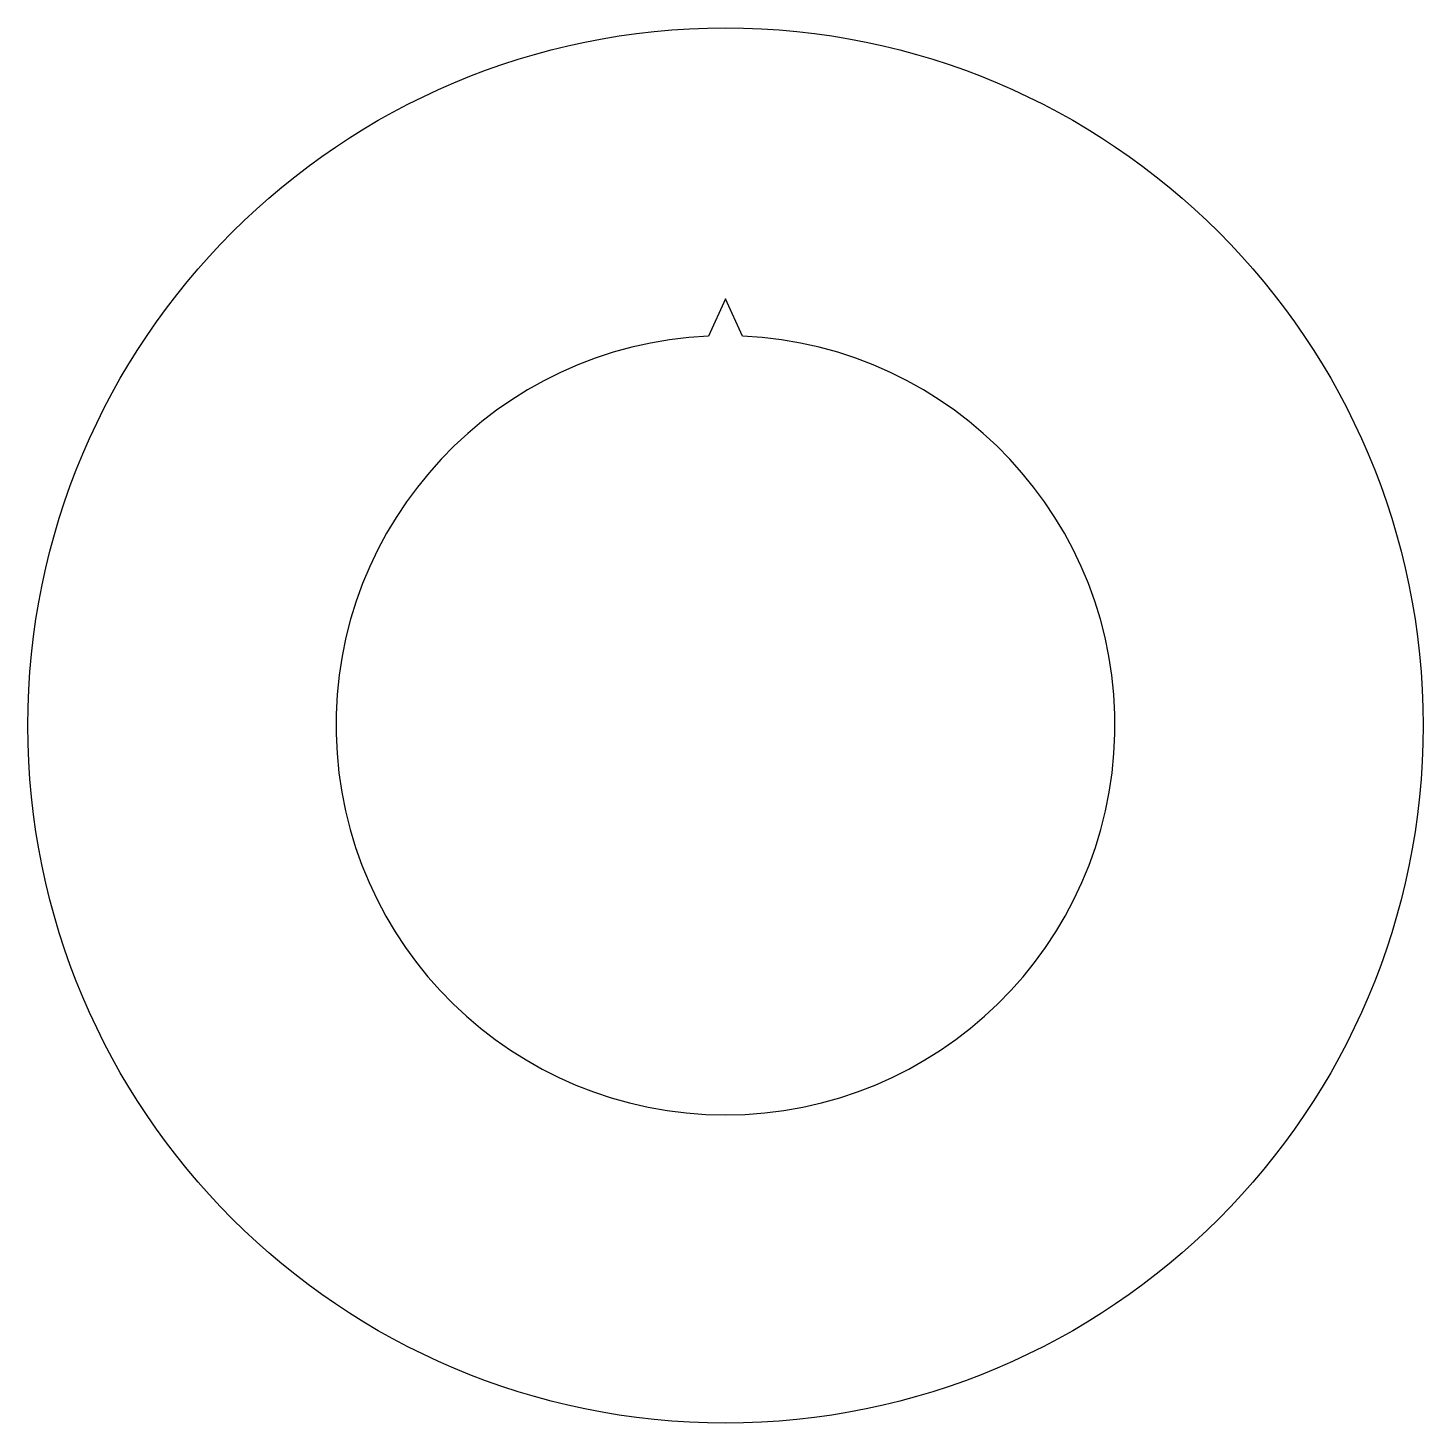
# Model space of a CAD drawing. Header units: millimetres. Extents: x -37.6 to 37.6, y -37.6 to 37.6.
import ezdxf

# ---------------------------------------------------------------- set-up
doc = ezdxf.new("R2010")
doc.units = ezdxf.units.MM
doc.layers.get('0').update_dxf_attribs({"linetype": 'CONTINUOUS'})

msp = doc.modelspace()

# ---------------------------------------------------------------- linework, layer by layer
msp.add_lwpolyline([(0, 23), (-0.908, 20.98, 46.216684), (0.908, 20.98)], format="xyb", close=True)
msp.add_circle((0, 0), 37.6)

doc.saveas('drawing.dxf')
